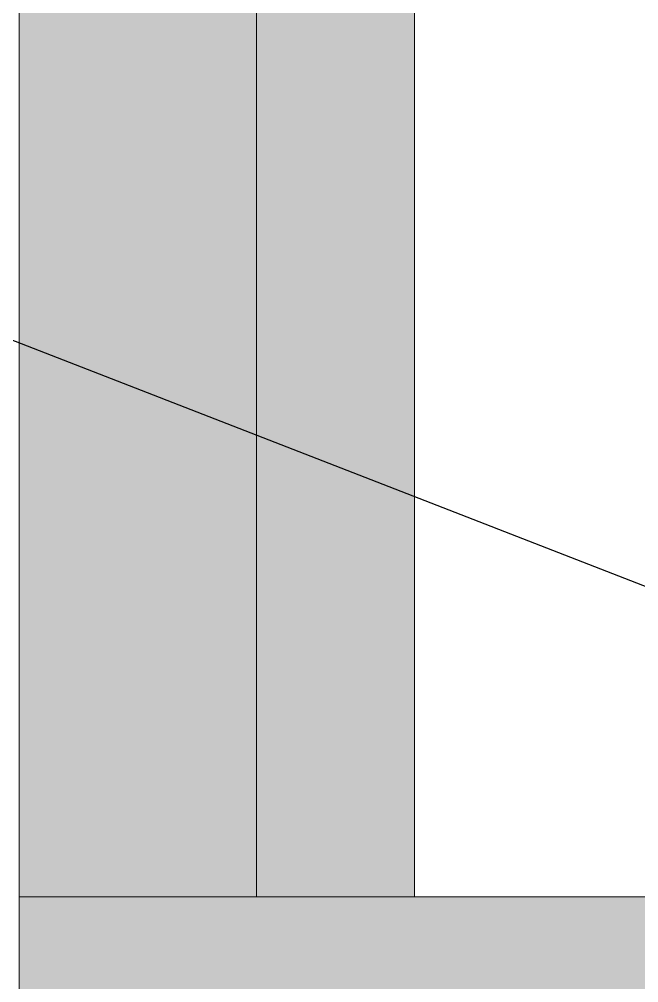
# Model space of a CAD drawing. Header units: millimetres. Extents: x 6676 to 14342, y 3639 to 5293.
# Drawn here: x 7487.21 to 7491.91, y 5112.71 to 5120.01 of the extents above; entities that cross this region are included whole.
import ezdxf

# ---------------------------------------------------------------- set-up
doc = ezdxf.new("R2010")
doc.units = ezdxf.units.MM
doc.layers.add('1 - bed panels', color=170, linetype='Continuous', lineweight=9)
doc.layers.add('1 - plaster', color=1, linetype='Continuous', lineweight=9)
doc.layers.add('A-dim-work', color=8, linetype='Continuous')
doc.styles.get("Standard").update_dxf_attribs({"font": 'arial.ttf'})
doc.dimstyles.new('D-50', dxfattribs={"dimtxt": 11, "dimasz": 0.5, "dimexe": 0.2, "dimexo": 0, "dimgap": 0.8, "dimtad": 0, "dimdec": 0, "dimdsep": 46, "dimtxsty": 'Standard', "dimblk": 'ar11', "dimcen": 20, "dimdle": 0.1, "dimse1": 1, "dimse2": 1, "dimclrt": 2, "dimadec": 0, "dimazin": 0, "dimtfac": 1, "dimtdec": 0, "dimtix": 1, "dimtmove": 2, "dimatfit": 3, "dimfxl": 1, "dimtvp": 1, "dimtolj": 1, "dimlwd": -1, "dimlwe": -1, "dimarcsym": 0})

# ---------------------------------------------------------------- blocks, each defined once
blk = doc.blocks.new('bed2')
at = {"layer": '1 - bed panels', "true_color": 0x334acc}
h = blk.add_hatch(dxfattribs=at)
h.set_pattern_fill('DOTS', color=162, scale=0.1, angle=135, style=0)
h.set_pattern_definition([(135, (172.70163, -2444.18297), (-0.168379802, -0.056126601), [0, -0.15875])])
h.paths.add_polyline_path([(-211.0002, -102.9978), (-211.0002, 0), (-209.8002, 0), (-209.8012, -102.9978)])
at = {"layer": '1 - bed panels', "true_color": 0xc2c2c2}
h = blk.add_hatch(dxfattribs=at)
h.set_pattern_fill('LINE', color=9, scale=1.575, angle=-90)
h.set_pattern_definition([(270, (-7409.23, -5166.2064), (5.000625, -2e-15), [])])
edge = h.paths.add_edge_path()
edge.add_line((-205.0014, -102.9978), (-210.0002, -102.9978))
edge.add_line((-210.0002, -102.9978), (-210.5002, -0.7))
edge.add_line((-210.5002, -0.7), (-0.5, -0.7))
edge.add_line((-0.5, -0.7), (0, -102.9978))
edge.add_line((0, -102.9978), (-4.9989, -102.9978))
edge.add_line((-4.9989, -102.9978), (-4.9989, -87.4333))
edge.add_arc((-7.1998, -87.2042), 2.2128, 354.05881, 455.39388)
edge.add_line((-7.4078, -85.0013), (-161.4989, -85.0013))
edge.add_arc((-161.4989, -83.0013), 2, 270, 360)
edge.add_line((-159.4989, -83.0013), (-159.5078, -77.6438))
edge.add_arc((-162.5063, -77.8318), 3.0044, 3.58655, 70.40877)
edge.add_line((-161.4989, -75.0013), (-197.4989, -75.0013))
edge.add_arc((-197.4989, -77.0013), 2, 90, 180)
edge.add_line((-199.4989, -77.0013), (-199.4989, -83.0013))
edge.add_arc((-197.4989, -83.0013), 2, 180, 270)
edge.add_line((-197.4989, -85.0013), (-203.0013, -85.0013))
edge.add_arc((-203.0013, -87.0013), 2, 90, 180)
edge.add_line((-205.0013, -87.0013), (-205.0014, -102.9978))
at = {"layer": '1 - bed panels'}
blk.add_lwpolyline([(-211.0002, -102.9978), (-211.0002, 0), (-209.8002, 0), (-209.8012, -102.9978), (-211.0002, -102.9978)], dxfattribs=at)
blk = doc.blocks.new('ar11')
for p, q in [((0, 14.8866), (0, -14.8866)), ((-4.2426, -4.2426), (4.2426, 4.2426)), ((-12.4055, 0), (12.4055, 0))]:
    blk.add_line(p, q)

msp = doc.modelspace()

# ---------------------------------------------------------------- hatches: boundary and pattern name
at = {"layer": '1 - plaster', "true_color": 0xe0a352}
for points in [[(7487.2139, 5113.3628), (7489.0139, 5113.3628), (7489.0139, 5218.1606), (7487.2139, 5218.1606)], [(7701.8141, 5111.5628), (7701.8141, 5113.3628), (7487.2139, 5113.3628), (7487.2139, 5111.5628)]]:
    msp.add_hatch(color=33, dxfattribs=at).paths.add_polyline_path(points)

# ---------------------------------------------------------------- linework, layer by layer
at = {"layer": '1 - plaster'}
for points in [[(7489.0139, 5218.1606), (7487.2139, 5218.1606), (7487.2139, 5113.3628), (7489.0139, 5113.3628), (7489.0139, 5218.1606)], [(7487.2139, 5113.3628), (7487.2139, 5111.5628), (7701.8141, 5111.5628), (7701.8141, 5113.3628), (7487.2139, 5113.3628)]]:
    msp.add_lwpolyline(points, dxfattribs=at)

# ---------------------------------------------------------------- block references
at = {"layer": 'A-dim-work'}
msp.add_blockref('bed2', (7700.0141, 5216.3606), dxfattribs=at)

# ---------------------------------------------------------------- leaders
at = {"layer": 'A-dim-work', "color": 6, "lineweight": 40, "ltscale": 20}
msp.add_leader([(7498.014, 5113.3604), (7466.1373, 5125.7592), (7384.8139, 5125.7592)], dimstyle='D-50', override={"dimasz": 5, "dimfxl": 1.25, "dimfxlon": 1}, dxfattribs=at)

doc.saveas('drawing.dxf')
